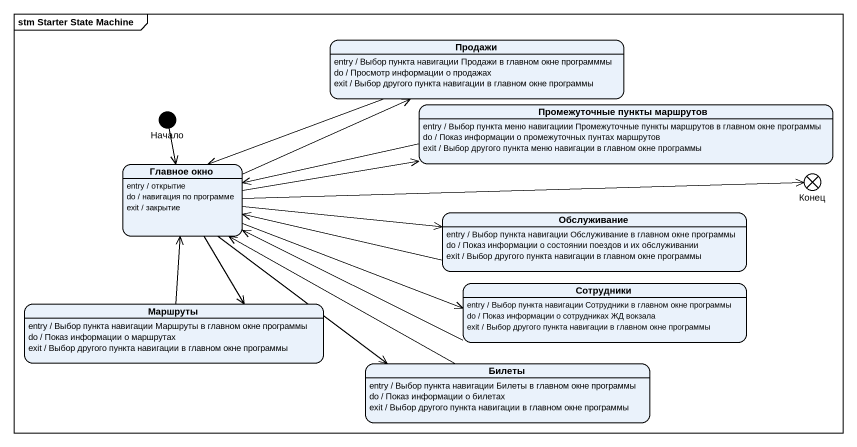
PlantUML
@startuml
mainframe stm Starter State Machine
hide empty description
state Продажи
Продажи : entry / Выбор пункта навигации Продажи в главном окне программмы
Продажи : do / Просмотр информации о продажах
Продажи : exit / Выбор другого пункта навигации в главном окне программы
state Начало <<start>>
state "Промежуточные пункты маршрутов" as Промежуточные_пункты
Промежуточные_пункты : entry / Выбор пункта меню навигациии Промежуточные пункты маршрутов в главном окне программы
Промежуточные_пункты : do / Показ информации о промежуточных пунтах маршрутов
Промежуточные_пункты : exit / Выбор другого пункта меню навигации в главном окне программы
state "Главное окно" as Главное_окно
Главное_окно : entry / открытие
Главное_окно : do / навигация по программе
Главное_окно : exit / закрытие
state Конец <<choice>>
state Обслуживание
Обслуживание : entry / Выбор пункта навигации Обслуживание в главном окне программы
Обслуживание : do / Показ информации о состоянии поездов и их обслуживании
Обслуживание : exit / Выбор другого пункта навигации в главном окне программы
state Маршруты
Маршруты : entry / Выбор пункта навигации Маршруты в главном окне программы
Маршруты : do / Показ информации о маршрутах
Маршруты : exit / Выбор другого пункта навигации в главном окне программы
state Сотрудники
Сотрудники : entry / Выбор пункта навигации Сотрудники в главном окне программы
Сотрудники : do / Показ информации о сотрудниках ЖД вокзала
Сотрудники : exit / Выбор другого пункта навигации в главном окне программы
state Билеты
Билеты : entry / Выбор пункта навигации Билеты в главном окне программы
Билеты : do / Показ информации о билетах
Билеты : exit / Выбор другого пункта навигации в главном окне программы
Продажи -left-> Главное_окно
Начало --> Главное_окно
Промежуточные_пункты -left-> Главное_окно
Главное_окно -right-> Продажи
Главное_окно -right-> Промежуточные_пункты
Главное_окно -right-> Конец
Главное_окно -right-> Обслуживание
Главное_окно --> Маршруты
Главное_окно -right-> Сотрудники
Главное_окно -right-> Билеты
Обслуживание -left-> Главное_окно
Маршруты -up-> Главное_окно
Сотрудники -left-> Главное_окно
Билеты -left-> Главное_окно
@enduml
